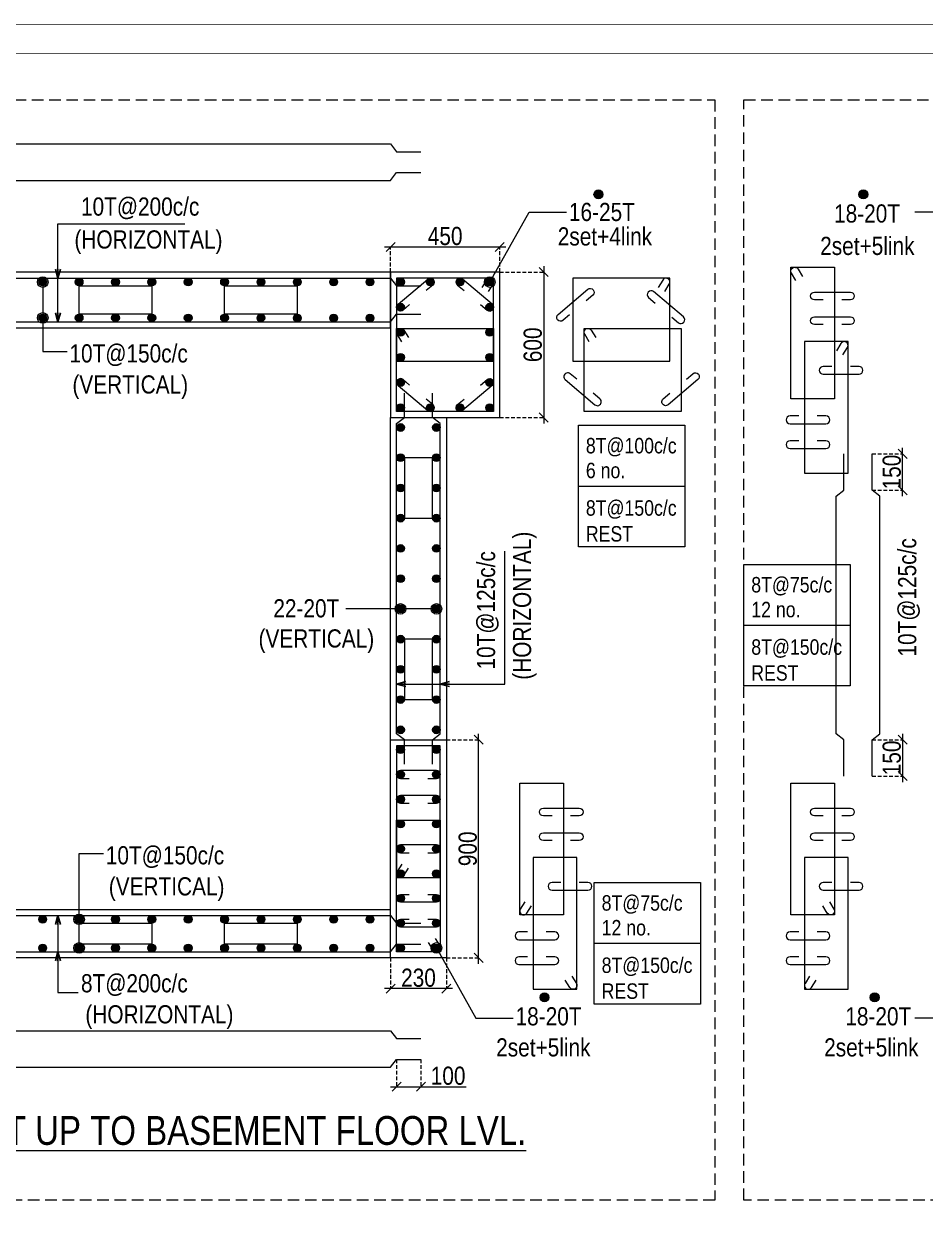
# Model space of a CAD drawing. Header units: millimetres. Extents: x 1112055 to 3390982, y -148532 to 766891.
# Drawn here: x 2249605 to 2264477, y 179229 to 198907 of the extents above; entities that cross this region are included whole.
import ezdxf

# ---------------------------------------------------------------- set-up
doc = ezdxf.new("R2010")
doc.units = ezdxf.units.MM
doc.header["$PDMODE"] = 35
doc.header["$PDSIZE"] = -25
doc.linetypes.add('DASHED2', pattern=[0.375, 0.25, -0.125])
doc.linetypes.add('Hidden', pattern=[9.525, 6.35, -3.175])
for name, color, linetype, lineweight in [('B COL. SIZE DIM', 220, 'Continuous', 25), ('B COLUMN', 1, 'Hidden', 9), ('B P.C.C', 251, 'Continuous', 0), ('B STEEL', 34, 'Continuous', 15), ('B STEEL TEXT', 7, 'Continuous', 15), ('B TITLE BLOCK', 250, 'Continuous', 0)]:
    doc.layers.add(name, color=color, linetype=linetype, lineweight=lineweight)
doc.styles.add('ARIAL', font='arial.ttf')
doc.styles.add('dim inside', font='romans.shx', dxfattribs={"width": 0.8, "height": 125})
doc.styles.add('SWINC', font='swissc.ttf')
doc.dimstyles.new('DIM 1', dxfattribs={"dimscale": 0, "dimtxt": 230, "dimasz": 150, "dimexe": 0.18, "dimexo": 0.0625, "dimgap": 0.5, "dimtad": 1, "dimdec": 0, "dimzin": 0, "dimdsep": 46, "dimtxsty": 'ARIAL', "dimblk": 'OBLIQUE', "dimcen": 6, "dimse1": 1, "dimse2": 1, "dimclrd": 256, "dimclrt": 256, "dimadec": 0, "dimazin": 2, "dimtfac": 0.75, "dimtdec": 0, "dimtix": 1, "dimtofl": 0, "dimtmove": 1, "dimatfit": 3, "dimldrblk": 'OPEN30', "dimfxl": 0.18, "dimfrac": 1, "dimtolj": 1, "dimtzin": 0, "dimlwd": -1, "dimarcsym": 0})
doc.dimstyles.new('dim inside', dxfattribs={"dimtxt": 125, "dimasz": 100, "dimexe": 0, "dimexo": 0, "dimgap": 10, "dimtad": 0, "dimdec": 0, "dimzin": 0, "dimdsep": 46, "dimtxsty": 'dim inside', "dimblk": 'SMALL', "dimcen": 0.09, "dimadec": 0, "dimazin": 0, "dimtfac": 1, "dimtdec": 0, "dimtofl": 0, "dimtmove": 0, "dimatfit": 3, "dimfxl": 1, "dimtolj": 1, "dimtzin": 0, "dimarcsym": 2})

# ---------------------------------------------------------------- blocks, each defined once
blk = doc.blocks.new('_Oblique')
at = {"color": 0, "linetype": 'ByBlock', "lineweight": -2}
blk.add_line((-0.5, -0.5), (0.5, 0.5), dxfattribs=at)
blk = doc.blocks.new('*D410')
at = {"layer": 'B COL. SIZE DIM', "color": 250, "linetype": 'DASHED2', "lineweight": 9, "ltscale": 250, "transparency": 16777216}
for p, q in [((2255657, 183492), (2255657, 182984)), ((2256577, 183492), (2256577, 182984))]:
    blk.add_line(p, q, dxfattribs=at)
at = {"layer": 'B COL. SIZE DIM', "color": 250, "lineweight": 9, "ltscale": 250, "transparency": 16777216}
blk.add_line((2256677, 182984), (2255557, 182984), dxfattribs=at)
at = {"layer": 'Defpoints', "color": 0, "ltscale": 250, "transparency": 16777216}
for p in [(2255657, 183492), (2256577, 183492), (2255657, 182984)]:
    blk.add_point(p, dxfattribs=at)
at = {"layer": 'B COL. SIZE DIM', "color": 250, "lineweight": 9, "ltscale": 250, "transparency": 16777216, "xscale": 150, "yscale": 150, "zscale": 150, "rotation": 180}
blk.add_blockref('_Oblique', (2255657, 182984), dxfattribs=at)
at = {"layer": 'B COL. SIZE DIM', "color": 250, "lineweight": 9, "ltscale": 250, "transparency": 16777216, "xscale": 150, "yscale": 150, "zscale": 150}
blk.add_blockref('_Oblique', (2256577, 182984), dxfattribs=at)
at = {"layer": 'B COL. SIZE DIM', "color": 6, "ltscale": 250, "transparency": 16777216, "insert": (2256117, 183163), "char_height": 300, "attachment_point": 5, "style": 'SWINC'}
blk.add_mtext('\\A1;230', dxfattribs=at)
blk = doc.blocks.new('*D411')
at = {"layer": 'B COL. SIZE DIM', "color": 250, "lineweight": 9, "ltscale": 250, "transparency": 16777216}
blk.add_line((2257110, 183392), (2257110, 187192), dxfattribs=at)
at = {"layer": 'B COL. SIZE DIM', "color": 250, "linetype": 'DASHED2', "lineweight": 9, "ltscale": 250, "transparency": 16777216}
for p, q in [((2256577, 187092), (2257110, 187092)), ((2256577, 183492), (2257110, 183492))]:
    blk.add_line(p, q, dxfattribs=at)
at = {"layer": 'Defpoints', "color": 0, "ltscale": 250, "transparency": 16777216}
for p in [(2256577, 187092), (2257110, 187092), (2256577, 183492)]:
    blk.add_point(p, dxfattribs=at)
at = {"layer": 'B COL. SIZE DIM', "color": 250, "lineweight": 9, "ltscale": 250, "transparency": 16777216, "xscale": 150, "yscale": 150, "zscale": 150}
for p, rotation in [((2257110, 187092), 90), ((2257110, 183492), 270)]:
    blk.add_blockref('_Oblique', p, dxfattribs=dict(at, rotation=rotation))
at = {"layer": 'B COL. SIZE DIM', "color": 6, "ltscale": 250, "transparency": 16777216, "insert": (2256931, 185292), "char_height": 300, "attachment_point": 5, "rotation": 90, "style": 'SWINC'}
blk.add_mtext('\\A1;900', dxfattribs=at)
blk = doc.blocks.new('*D417')
at = {"layer": 'B COL. SIZE DIM', "color": 250, "lineweight": 9, "ltscale": 250, "transparency": 16777216}
blk.add_line((2255557, 195225), (2257557, 195225), dxfattribs=at)
at = {"layer": 'B COL. SIZE DIM', "color": 250, "linetype": 'DASHED2', "lineweight": 9, "ltscale": 250, "transparency": 16777216}
for p, q in [((2255657, 194810), (2255657, 195225)), ((2257457, 194810), (2257457, 195225))]:
    blk.add_line(p, q, dxfattribs=at)
at = {"layer": 'Defpoints', "color": 0, "ltscale": 250, "transparency": 16777216}
for p in [(2257457, 195225), (2255657, 194810), (2257457, 194810)]:
    blk.add_point(p, dxfattribs=at)
at = {"layer": 'B COL. SIZE DIM', "color": 250, "lineweight": 9, "ltscale": 250, "transparency": 16777216, "xscale": 150, "yscale": 150, "zscale": 150, "rotation": 180}
blk.add_blockref('_Oblique', (2255657, 195225), dxfattribs=at)
at = {"layer": 'B COL. SIZE DIM', "color": 250, "lineweight": 9, "ltscale": 250, "transparency": 16777216, "xscale": 150, "yscale": 150, "zscale": 150}
blk.add_blockref('_Oblique', (2257457, 195225), dxfattribs=at)
at = {"layer": 'B COL. SIZE DIM', "color": 6, "ltscale": 250, "transparency": 16777216, "insert": (2256557, 195404), "char_height": 300, "attachment_point": 5, "style": 'SWINC'}
blk.add_mtext('\\A1;450', dxfattribs=at)
blk = doc.blocks.new('*D418')
at = {"layer": 'B COL. SIZE DIM', "color": 250, "lineweight": 9, "ltscale": 250, "transparency": 16777216}
blk.add_line((2258183, 194910), (2258183, 192310), dxfattribs=at)
at = {"layer": 'B COL. SIZE DIM', "color": 250, "linetype": 'DASHED2', "lineweight": 9, "ltscale": 250, "transparency": 16777216}
for p, q in [((2257457, 194810), (2258183, 194810)), ((2257457, 192410), (2258183, 192410))]:
    blk.add_line(p, q, dxfattribs=at)
at = {"layer": 'Defpoints', "color": 0, "ltscale": 250, "transparency": 16777216}
for p in [(2257457, 194810), (2257457, 192410), (2258183, 192410)]:
    blk.add_point(p, dxfattribs=at)
at = {"layer": 'B COL. SIZE DIM', "color": 250, "lineweight": 9, "ltscale": 250, "transparency": 16777216, "xscale": 150, "yscale": 150, "zscale": 150}
for p, rotation in [((2258183, 194810), 90), ((2258183, 192410), 270)]:
    blk.add_blockref('_Oblique', p, dxfattribs=dict(at, rotation=rotation))
at = {"layer": 'B COL. SIZE DIM', "color": 6, "ltscale": 250, "transparency": 16777216, "insert": (2258004, 193610), "char_height": 300, "attachment_point": 5, "rotation": 90, "style": 'SWINC'}
blk.add_mtext('\\A1;600', dxfattribs=at)
blk = doc.blocks.new('_Open30')
at = {"color": 0, "linetype": 'ByBlock', "lineweight": -2}
for p, q in [((-1, 0.27), (0, 0)), ((0, 0), (-1, -0.27)), ((0, 0), (-1, 0))]:
    blk.add_line(p, q, dxfattribs=at)
blk = doc.blocks.new('*D192')
at = {"layer": 'B COL. SIZE DIM', "color": 250, "linetype": 'DASHED2', "lineweight": 9, "ltscale": 250, "transparency": 16777216}
for p, q in [((2255757, 181817), (2255757, 181366)), ((2256157, 181817), (2256157, 181366))]:
    blk.add_line(p, q, dxfattribs=at)
at = {"layer": 'B COL. SIZE DIM', "color": 250, "lineweight": 9, "ltscale": 250, "transparency": 16777216}
for p, q in [((2255657, 181366), (2256157, 181366)), ((2256157, 181366), (2256905, 181366))]:
    blk.add_line(p, q, dxfattribs=at)
at = {"layer": 'Defpoints', "color": 0, "ltscale": 250, "transparency": 16777216}
for p in [(2255757, 181817), (2256157, 181817), (2256157, 181366)]:
    blk.add_point(p, dxfattribs=at)
at = {"layer": 'B COL. SIZE DIM', "color": 250, "lineweight": 9, "ltscale": 250, "transparency": 16777216, "xscale": 150, "yscale": 150, "zscale": 150, "rotation": 180}
blk.add_blockref('_Oblique', (2255757, 181366), dxfattribs=at)
at = {"layer": 'B COL. SIZE DIM', "color": 250, "lineweight": 9, "ltscale": 250, "transparency": 16777216, "xscale": 150, "yscale": 150, "zscale": 150}
blk.add_blockref('_Oblique', (2256157, 181366), dxfattribs=at)
at = {"layer": 'B COL. SIZE DIM', "color": 6, "ltscale": 250, "transparency": 16777216, "insert": (2256606, 181545), "char_height": 300, "attachment_point": 5, "style": 'SWINC'}
blk.add_mtext('\\A1;100', dxfattribs=at)
blk = doc.blocks.new('*D207')
at = {"layer": 'B COL. SIZE DIM', "color": 250, "lineweight": 9, "ltscale": 250, "transparency": 16777216}
blk.add_line((2264106, 187192), (2264106, 186392), dxfattribs=at)
at = {"layer": 'B COL. SIZE DIM', "color": 250, "linetype": 'DASHED2', "lineweight": 9, "ltscale": 250, "transparency": 16777216}
for p, q in [((2263601, 187092), (2264106, 187092)), ((2263601, 186492), (2264106, 186492))]:
    blk.add_line(p, q, dxfattribs=at)
at = {"layer": 'Defpoints', "color": 0, "ltscale": 250, "transparency": 16777216}
for p in [(2263601, 187092), (2263601, 186492), (2264106, 186492)]:
    blk.add_point(p, dxfattribs=at)
at = {"layer": 'B COL. SIZE DIM', "color": 250, "lineweight": 9, "ltscale": 250, "transparency": 16777216, "xscale": 150, "yscale": 150, "zscale": 150}
for p, rotation in [((2264106, 187092), 90), ((2264106, 186492), 270)]:
    blk.add_blockref('_Oblique', p, dxfattribs=dict(at, rotation=rotation))
at = {"layer": 'B COL. SIZE DIM', "color": 6, "ltscale": 250, "transparency": 16777216, "insert": (2263927, 186792), "char_height": 300, "attachment_point": 5, "rotation": 90, "style": 'SWINC'}
blk.add_mtext('\\A1;150', dxfattribs=at)
blk = doc.blocks.new('*D208')
at = {"layer": 'B COL. SIZE DIM', "color": 250, "lineweight": 9, "ltscale": 250, "transparency": 16777216}
blk.add_line((2264106, 191110), (2264106, 191910), dxfattribs=at)
at = {"layer": 'B COL. SIZE DIM', "color": 250, "linetype": 'DASHED2', "lineweight": 9, "ltscale": 250, "transparency": 16777216}
for p, q in [((2263601, 191810), (2264106, 191810)), ((2263601, 191210), (2264106, 191210))]:
    blk.add_line(p, q, dxfattribs=at)
at = {"layer": 'Defpoints', "color": 0, "ltscale": 250, "transparency": 16777216}
for p in [(2263601, 191810), (2264106, 191810), (2263601, 191210)]:
    blk.add_point(p, dxfattribs=at)
at = {"layer": 'B COL. SIZE DIM', "color": 250, "lineweight": 9, "ltscale": 250, "transparency": 16777216, "xscale": 150, "yscale": 150, "zscale": 150}
for p, rotation in [((2264106, 191810), 90), ((2264106, 191210), 270)]:
    blk.add_blockref('_Oblique', p, dxfattribs=dict(at, rotation=rotation))
at = {"layer": 'B COL. SIZE DIM', "color": 6, "ltscale": 250, "transparency": 16777216, "insert": (2263927, 191510), "char_height": 300, "attachment_point": 5, "rotation": 90, "style": 'SWINC'}
blk.add_mtext('\\A1;150', dxfattribs=at)

msp = doc.modelspace()

# ---------------------------------------------------------------- hatches: boundary and pattern name
at = {"layer": 'B STEEL', "lineweight": 13}
h = msp.add_hatch(color=256, dxfattribs=at)
h.dxf.hatch_style = 1
edge = h.paths.add_edge_path()
edge.add_arc((2259086.4, 196092), 73.3, 0, 360)
h = msp.add_hatch(color=256, dxfattribs=at)
h.dxf.hatch_style = 1
edge = h.paths.add_edge_path()
edge.add_arc((2263458, 196092), 73.3, 0, 360)
at = {"layer": 'B STEEL', "lineweight": 9, "ltscale": 0.5}
h = msp.add_hatch(color=34, dxfattribs=at)
edge = h.paths.add_edge_path()
edge.add_arc((2249917, 194645.6), 64, 180, 540, ccw=False)
h = msp.add_hatch(color=34, dxfattribs=at)
edge = h.paths.add_edge_path()
edge.add_arc((2250517, 194645.6), 64, 0, 360)
h = msp.add_hatch(color=34, dxfattribs=at)
edge = h.paths.add_edge_path()
edge.add_arc((2251117, 194645.6), 64, 0, 360)
h = msp.add_hatch(color=34, dxfattribs=at)
edge = h.paths.add_edge_path()
edge.add_arc((2251717, 194645.6), 64, 180, 540, ccw=False)
h = msp.add_hatch(color=34, dxfattribs=at)
edge = h.paths.add_edge_path()
edge.add_arc((2252317, 194645.6), 64, 0, 360)
h = msp.add_hatch(color=34, dxfattribs=at)
edge = h.paths.add_edge_path()
edge.add_arc((2252917, 194645.6), 64, 0, 360)
h = msp.add_hatch(color=34, dxfattribs=at)
edge = h.paths.add_edge_path()
edge.add_arc((2253517, 194645.6), 64, 0, 360)
h = msp.add_hatch(color=34, dxfattribs=at)
edge = h.paths.add_edge_path()
edge.add_arc((2254117, 194645.6), 64, 0, 360)
h = msp.add_hatch(color=34, dxfattribs=at)
edge = h.paths.add_edge_path()
edge.add_arc((2254717, 194645.6), 64, 0, 360)
h = msp.add_hatch(color=34, dxfattribs=at)
edge = h.paths.add_edge_path()
edge.add_arc((2255317, 194645.6), 64, 0, 360)
h = msp.add_hatch(color=34, dxfattribs=at)
edge = h.paths.add_edge_path()
edge.add_arc((2255821, 194645.6), 64, 360, 720, ccw=False)
h = msp.add_hatch(color=34, dxfattribs=at)
edge = h.paths.add_edge_path()
edge.add_arc((2256311.7, 194645.6), 64, -180, 180)
h = msp.add_hatch(color=34, dxfattribs=at)
edge = h.paths.add_edge_path()
edge.add_arc((2256802.3, 194645.6), 64, -180, 180)
h = msp.add_hatch(color=34, dxfattribs=at)
edge = h.paths.add_edge_path()
edge.add_arc((2257293, 194645.6), 64, -180, 180)
h = msp.add_hatch(color=34, dxfattribs=at)
edge = h.paths.add_edge_path()
edge.add_arc((2255821, 194231.2), 64, -360, 0)
h = msp.add_hatch(color=34, dxfattribs=at)
edge = h.paths.add_edge_path()
edge.add_arc((2257293, 194231.2), 64, 180, 540, ccw=False)
h = msp.add_hatch(color=34, dxfattribs=at)
edge = h.paths.add_edge_path()
edge.add_arc((2249917, 194053.7), 64, 180, 540, ccw=False)
h = msp.add_hatch(color=34, dxfattribs=at)
edge = h.paths.add_edge_path()
edge.add_arc((2250517, 194053.7), 64, 0, 360)
h = msp.add_hatch(color=34, dxfattribs=at)
edge = h.paths.add_edge_path()
edge.add_arc((2251117, 194053.7), 64, 0, 360)
h = msp.add_hatch(color=34, dxfattribs=at)
edge = h.paths.add_edge_path()
edge.add_arc((2251717, 194053.7), 64, 180, 540, ccw=False)
h = msp.add_hatch(color=34, dxfattribs=at)
edge = h.paths.add_edge_path()
edge.add_arc((2252317, 194053.7), 64, 0, 360)
h = msp.add_hatch(color=34, dxfattribs=at)
edge = h.paths.add_edge_path()
edge.add_arc((2252917, 194053.7), 64, 0, 360)
h = msp.add_hatch(color=34, dxfattribs=at)
edge = h.paths.add_edge_path()
edge.add_arc((2253517, 194053.7), 64, 0, 360)
h = msp.add_hatch(color=34, dxfattribs=at)
edge = h.paths.add_edge_path()
edge.add_arc((2254117, 194053.7), 64, 0, 360)
h = msp.add_hatch(color=34, dxfattribs=at)
edge = h.paths.add_edge_path()
edge.add_arc((2254717, 194053.7), 64, 0, 360)
h = msp.add_hatch(color=34, dxfattribs=at)
edge = h.paths.add_edge_path()
edge.add_arc((2255317, 194053.7), 64, 0, 360)
h = msp.add_hatch(color=34, dxfattribs=at)
edge = h.paths.add_edge_path()
edge.add_arc((2255821, 193816.8), 64, -360, 0)
h = msp.add_hatch(color=34, dxfattribs=at)
edge = h.paths.add_edge_path()
edge.add_arc((2257293, 193816.8), 64, 180, 540, ccw=False)
h = msp.add_hatch(color=34, dxfattribs=at)
edge = h.paths.add_edge_path()
edge.add_arc((2255821, 193402.4), 64, -360, 0)
h = msp.add_hatch(color=34, dxfattribs=at)
edge = h.paths.add_edge_path()
edge.add_arc((2257293, 193402.4), 64, 180, 540, ccw=False)
h = msp.add_hatch(color=34, dxfattribs=at)
edge = h.paths.add_edge_path()
edge.add_arc((2255821, 192988.1), 64, -360, 0)
h = msp.add_hatch(color=34, dxfattribs=at)
edge = h.paths.add_edge_path()
edge.add_arc((2257293, 192988.1), 64, 180, 540, ccw=False)
h = msp.add_hatch(color=34, dxfattribs=at)
edge = h.paths.add_edge_path()
edge.add_arc((2255821, 192573.7), 64, -360, 0)
h = msp.add_hatch(color=34, dxfattribs=at)
edge = h.paths.add_edge_path()
edge.add_arc((2256311.7, 192573.7), 64, 180, 540, ccw=False)
h = msp.add_hatch(color=34, dxfattribs=at)
edge = h.paths.add_edge_path()
edge.add_arc((2256802.3, 192573.7), 64, 180, 540, ccw=False)
h = msp.add_hatch(color=34, dxfattribs=at)
edge = h.paths.add_edge_path()
edge.add_arc((2257293, 192573.7), 64, 180, 540, ccw=False)
h = msp.add_hatch(color=34, dxfattribs=at)
edge = h.paths.add_edge_path()
edge.add_arc((2255821, 192245.6), 64, -360, 0)
h = msp.add_hatch(color=34, dxfattribs=at)
edge = h.paths.add_edge_path()
edge.add_arc((2256413, 192245.6), 64, 180, 540, ccw=False)
h = msp.add_hatch(color=34, dxfattribs=at)
edge = h.paths.add_edge_path()
edge.add_arc((2255821, 191746.6), 64, 360, 720, ccw=False)
h = msp.add_hatch(color=34, dxfattribs=at)
edge = h.paths.add_edge_path()
edge.add_arc((2256413, 191746.6), 64, -180, 180)
h = msp.add_hatch(color=34, dxfattribs=at)
edge = h.paths.add_edge_path()
edge.add_arc((2255821, 191247.6), 64, 360, 720, ccw=False)
h = msp.add_hatch(color=34, dxfattribs=at)
edge = h.paths.add_edge_path()
edge.add_arc((2256413, 191247.6), 64, -180, 180)
h = msp.add_hatch(color=34, dxfattribs=at)
edge = h.paths.add_edge_path()
edge.add_arc((2255821, 190748.6), 64, 360, 720, ccw=False)
h = msp.add_hatch(color=34, dxfattribs=at)
edge = h.paths.add_edge_path()
edge.add_arc((2256413, 190748.6), 64, -180, 180)
h = msp.add_hatch(color=34, dxfattribs=at)
edge = h.paths.add_edge_path()
edge.add_arc((2255821, 190249.6), 64, 360, 720, ccw=False)
h = msp.add_hatch(color=34, dxfattribs=at)
edge = h.paths.add_edge_path()
edge.add_arc((2256413, 190249.6), 64, -180, 180)
h = msp.add_hatch(color=34, dxfattribs=at)
edge = h.paths.add_edge_path()
edge.add_arc((2255821, 189750.6), 64, 360, 720, ccw=False)
h = msp.add_hatch(color=34, dxfattribs=at)
edge = h.paths.add_edge_path()
edge.add_arc((2256413, 189750.6), 64, -180, 180)
h = msp.add_hatch(color=34, dxfattribs=at)
edge = h.paths.add_edge_path()
edge.add_arc((2255821, 189251.6), 64, 360, 720, ccw=False)
h = msp.add_hatch(color=34, dxfattribs=at)
edge = h.paths.add_edge_path()
edge.add_arc((2256413, 189251.6), 64, -180, 180)
h = msp.add_hatch(color=34, dxfattribs=at)
edge = h.paths.add_edge_path()
edge.add_arc((2255821, 188752.6), 64, 360, 720, ccw=False)
h = msp.add_hatch(color=34, dxfattribs=at)
edge = h.paths.add_edge_path()
edge.add_arc((2256413, 188752.6), 64, -180, 180)
h = msp.add_hatch(color=34, dxfattribs=at)
edge = h.paths.add_edge_path()
edge.add_arc((2255821, 188253.6), 64, 360, 720, ccw=False)
h = msp.add_hatch(color=34, dxfattribs=at)
edge = h.paths.add_edge_path()
edge.add_arc((2256413, 188253.6), 64, -180, 180)
h = msp.add_hatch(color=34, dxfattribs=at)
edge = h.paths.add_edge_path()
edge.add_arc((2255821, 187754.7), 64, 360, 720, ccw=False)
h = msp.add_hatch(color=34, dxfattribs=at)
edge = h.paths.add_edge_path()
edge.add_arc((2256413, 187754.7), 64, -180, 180)
h = msp.add_hatch(color=34, dxfattribs=at)
edge = h.paths.add_edge_path()
edge.add_arc((2255821, 187255.7), 64, 360, 720, ccw=False)
h = msp.add_hatch(color=34, dxfattribs=at)
edge = h.paths.add_edge_path()
edge.add_arc((2256413, 187255.7), 64, -180, 180)
h = msp.add_hatch(color=34, dxfattribs=at)
edge = h.paths.add_edge_path()
edge.add_arc((2255821, 186927.6), 64, 360, 720, ccw=False)
h = msp.add_hatch(color=34, dxfattribs=at)
edge = h.paths.add_edge_path()
edge.add_arc((2256413, 186927.6), 64, -180, 180)
at = {"layer": 'B STEEL', "lineweight": 30}
h = msp.add_hatch(color=34, dxfattribs=at)
edge = h.paths.add_edge_path()
edge.add_arc((2255821, 186518.6), 64, 0, 360)
h = msp.add_hatch(color=34, dxfattribs=at)
edge = h.paths.add_edge_path()
edge.add_arc((2256413, 186518.6), 64, 0, 360)
h = msp.add_hatch(color=34, dxfattribs=at)
edge = h.paths.add_edge_path()
edge.add_arc((2255821, 186109.6), 64, 0, 360)
h = msp.add_hatch(color=34, dxfattribs=at)
edge = h.paths.add_edge_path()
edge.add_arc((2256413, 186109.6), 64, 0, 360)
h = msp.add_hatch(color=34, dxfattribs=at)
edge = h.paths.add_edge_path()
edge.add_arc((2255821, 185700.6), 64, 0, 360)
h = msp.add_hatch(color=34, dxfattribs=at)
edge = h.paths.add_edge_path()
edge.add_arc((2256413, 185700.6), 64, 0, 360)
h = msp.add_hatch(color=34, dxfattribs=at)
edge = h.paths.add_edge_path()
edge.add_arc((2255821, 185291.6), 64, 0, 360)
h = msp.add_hatch(color=34, dxfattribs=at)
edge = h.paths.add_edge_path()
edge.add_arc((2256413, 185291.6), 64, 0, 360)
h = msp.add_hatch(color=34, dxfattribs=at)
edge = h.paths.add_edge_path()
edge.add_arc((2255821, 184882.6), 64, 0, 360)
h = msp.add_hatch(color=34, dxfattribs=at)
edge = h.paths.add_edge_path()
edge.add_arc((2256413, 184882.6), 64, 0, 360)
h = msp.add_hatch(color=34, dxfattribs=at)
edge = h.paths.add_edge_path()
edge.add_arc((2255821, 184473.6), 64, 0, 360)
h = msp.add_hatch(color=34, dxfattribs=at)
edge = h.paths.add_edge_path()
edge.add_arc((2256413, 184473.6), 64, 0, 360)
at = {"layer": 'B STEEL', "lineweight": 9, "ltscale": 0.5}
h = msp.add_hatch(color=34, dxfattribs=at)
edge = h.paths.add_edge_path()
edge.add_arc((2249917, 184127.6), 64, 180, 540, ccw=False)
h = msp.add_hatch(color=34, dxfattribs=at)
edge = h.paths.add_edge_path()
edge.add_arc((2250517, 184127.6), 64, 0, 360)
h = msp.add_hatch(color=34, dxfattribs=at)
edge = h.paths.add_edge_path()
edge.add_arc((2251117, 184127.6), 64, 0, 360)
h = msp.add_hatch(color=34, dxfattribs=at)
edge = h.paths.add_edge_path()
edge.add_arc((2251717, 184127.6), 64, 180, 540, ccw=False)
h = msp.add_hatch(color=34, dxfattribs=at)
edge = h.paths.add_edge_path()
edge.add_arc((2252317, 184127.6), 64, 0, 360)
h = msp.add_hatch(color=34, dxfattribs=at)
edge = h.paths.add_edge_path()
edge.add_arc((2252917, 184127.6), 64, 0, 360)
h = msp.add_hatch(color=34, dxfattribs=at)
edge = h.paths.add_edge_path()
edge.add_arc((2253517, 184127.6), 64, 0, 360)
h = msp.add_hatch(color=34, dxfattribs=at)
edge = h.paths.add_edge_path()
edge.add_arc((2254117, 184127.6), 64, 0, 360)
h = msp.add_hatch(color=34, dxfattribs=at)
edge = h.paths.add_edge_path()
edge.add_arc((2254717, 184127.6), 64, 0, 360)
h = msp.add_hatch(color=34, dxfattribs=at)
edge = h.paths.add_edge_path()
edge.add_arc((2255317, 184127.6), 64, 0, 360)
at = {"layer": 'B STEEL', "lineweight": 30}
h = msp.add_hatch(color=34, dxfattribs=at)
edge = h.paths.add_edge_path()
edge.add_arc((2255821, 184064.6), 64, 0, 360)
h = msp.add_hatch(color=34, dxfattribs=at)
edge = h.paths.add_edge_path()
edge.add_arc((2256413, 184064.6), 64, 0, 360)
at = {"layer": 'B STEEL', "lineweight": 9, "ltscale": 0.5}
h = msp.add_hatch(color=34, dxfattribs=at)
edge = h.paths.add_edge_path()
edge.add_arc((2249917, 183655.7), 64, 180, 540, ccw=False)
h = msp.add_hatch(color=34, dxfattribs=at)
edge = h.paths.add_edge_path()
edge.add_arc((2250517, 183655.7), 64, 0, 360)
h = msp.add_hatch(color=34, dxfattribs=at)
edge = h.paths.add_edge_path()
edge.add_arc((2251117, 183655.7), 64, 0, 360)
h = msp.add_hatch(color=34, dxfattribs=at)
edge = h.paths.add_edge_path()
edge.add_arc((2251717, 183655.7), 64, 180, 540, ccw=False)
h = msp.add_hatch(color=34, dxfattribs=at)
edge = h.paths.add_edge_path()
edge.add_arc((2252317, 183655.7), 64, 0, 360)
h = msp.add_hatch(color=34, dxfattribs=at)
edge = h.paths.add_edge_path()
edge.add_arc((2252917, 183655.7), 64, 0, 360)
h = msp.add_hatch(color=34, dxfattribs=at)
edge = h.paths.add_edge_path()
edge.add_arc((2253517, 183655.7), 64, 0, 360)
h = msp.add_hatch(color=34, dxfattribs=at)
edge = h.paths.add_edge_path()
edge.add_arc((2254117, 183655.7), 64, 0, 360)
h = msp.add_hatch(color=34, dxfattribs=at)
edge = h.paths.add_edge_path()
edge.add_arc((2254717, 183655.7), 64, 0, 360)
h = msp.add_hatch(color=34, dxfattribs=at)
edge = h.paths.add_edge_path()
edge.add_arc((2255317, 183655.7), 64, 0, 360)
h = msp.add_hatch(color=34, dxfattribs=at)
edge = h.paths.add_edge_path()
edge.add_arc((2255821, 183655.7), 64, 0, 360)
h = msp.add_hatch(color=34, dxfattribs=at)
edge = h.paths.add_edge_path()
edge.add_arc((2256413, 183655.7), 64, 540, 900, ccw=False)
at = {"layer": 'B STEEL', "lineweight": 13}
h = msp.add_hatch(color=256, dxfattribs=at)
h.dxf.hatch_style = 1
edge = h.paths.add_edge_path()
edge.add_arc((2258196.7, 182840), 73.3, 0, 360)
h = msp.add_hatch(color=256, dxfattribs=at)
h.dxf.hatch_style = 1
edge = h.paths.add_edge_path()
edge.add_arc((2263643.6, 182840), 73.3, 0, 360)

# ---------------------------------------------------------------- linework, layer by layer
at = {"layer": 'B COLUMN', "color": 1, "linetype": 'ByBlock', "lineweight": 20}
for points in [[(2255657, 192409.6), (2256577, 192409.6), (2256577, 183491.6), (2245657, 183491.6), (2245657, 194809.6), (2246577, 194809.6), (2246577, 184291.6), (2255657, 184291.6)], [(2246577, 193889.6), (2255657, 193889.6), (2255657, 194809.6), (2246577, 194809.6)], [(2255657, 192409.6), (2257457, 192409.6), (2257457, 194809.6), (2255657, 194809.6)], [(2255657, 187091.6), (2256577, 187091.6), (2256577, 183491.6), (2255657, 183491.6)]]:
    msp.add_lwpolyline(points, close=True, dxfattribs=at)
at = {"layer": 'B P.C.C', "color": 250, "lineweight": 0, "ltscale": 30}
for p, q in [((2258757.5, 191279.4), (2260510.6, 191279.4)), ((2261487.1, 188984.2), (2263240.2, 188984.2)), ((2259018.5, 183732.9), (2260771.6, 183732.9))]:
    msp.add_line(p, q, dxfattribs=at)
at = {"layer": 'B P.C.C', "color": 250, "linetype": 'Hidden', "lineweight": 0, "ltscale": 30}
for points in [[(2241735.6, 197652.5), (2261007.4, 197652.5), (2261007.4, 179494.3), (2241735.6, 179494.3)], [(2261487.1, 197652.5), (2280758.9, 197652.5), (2280758.9, 179494.3), (2261487.1, 179494.3)]]:
    msp.add_lwpolyline(points, close=True, dxfattribs=at)
at = {"layer": 'B P.C.C', "color": 250, "lineweight": 0, "ltscale": 30}
for points in [[(2258757.5, 192282), (2260510.6, 192282), (2260510.6, 190276.8), (2258757.5, 190276.8)], [(2261487.1, 189986.8), (2263240.2, 189986.8), (2263240.2, 187981.6), (2261487.1, 187981.6)], [(2259018.5, 184735.5), (2260771.6, 184735.5), (2260771.6, 182730.3), (2259018.5, 182730.3)]]:
    msp.add_lwpolyline(points, close=True, dxfattribs=at)
at = {"layer": 'B STEEL', "lineweight": 13}
for points in [[(2246077, 196796.4), (2246477, 196796.4), (2246577, 196924.4), (2255657, 196924.4), (2255757, 196796.4), (2256157, 196796.4)], [(2246077, 196452.4), (2246477, 196452.4), (2246577, 196324.4), (2255657, 196324.4), (2255757, 196452.4), (2256157, 196452.4)], [(2246077, 194581.6), (2246477, 194581.6), (2246577, 194709.6), (2255657, 194709.6), (2255757, 194581.6), (2256157, 194581.6)], [(2246077, 194117.7), (2246477, 194117.7), (2246577, 193989.6), (2255657, 193989.6), (2255757, 194117.7), (2256157, 194117.7)], [(2255885, 186691.6), (2255885, 187091.6), (2255757, 187191.6), (2255757, 192309.6), (2255885, 192409.6), (2255885, 192809.6)], [(2256349, 186691.6), (2256349, 187091.6), (2256477, 187191.6), (2256477, 192309.6), (2256349, 192409.6), (2256349, 192809.6)], [(2263137.2, 186491.6), (2263137.2, 187091.6), (2263009.2, 187191.6), (2263009.2, 191109.6), (2263137.2, 191209.6), (2263137.2, 191809.6)], [(2263601.1, 186491.6), (2263601.1, 187091.6), (2263729.2, 187191.6), (2263729.2, 191109.6), (2263601.1, 191209.6), (2263601.1, 191809.6)], [(2246077, 184063.6), (2246477, 184063.6), (2246577, 184191.6), (2255657, 184191.6), (2255757, 184063.6), (2256157, 184063.6)], [(2246077, 183719.7), (2246477, 183719.7), (2246577, 183591.6), (2255657, 183591.6), (2255757, 183719.7), (2256157, 183719.7)], [(2246077, 182160.8), (2246477, 182160.8), (2246577, 182288.8), (2255657, 182288.8), (2255757, 182160.8), (2256157, 182160.8)], [(2246077, 181816.9), (2246477, 181816.9), (2246577, 181688.8), (2255657, 181688.8), (2255757, 181816.9), (2256157, 181816.9)]]:
    msp.add_lwpolyline(points, dxfattribs=at)
for points in [[(2262981.8, 192716.5), (2262261.8, 192716.5), (2262261.8, 194889.5), (2262981.8, 194889.5)], [(2263205.7, 193662.6), (2262485.7, 193662.6), (2262485.7, 191489.5), (2263205.7, 191489.5)], [(2255757, 184818.6), (2256477, 184818.6), (2256477, 186991.6), (2255757, 186991.6)], [(2258507.7, 184200.5), (2257787.7, 184200.5), (2257787.7, 186373.6), (2258507.7, 186373.6)], [(2262981.8, 184200.5), (2262261.8, 184200.5), (2262261.8, 186373.6), (2262981.8, 186373.6)], [(2255757, 185764.6), (2256477, 185764.6), (2256477, 183591.6), (2255757, 183591.6)], [(2258731.7, 185146.6), (2258011.7, 185146.6), (2258011.7, 182973.6), (2258731.7, 182973.6)], [(2263205.7, 185146.6), (2262485.7, 185146.6), (2262485.7, 182973.6), (2263205.7, 182973.6)]]:
    msp.add_lwpolyline(points, close=True, dxfattribs=at)
at = {"layer": 'B STEEL', "color": 34, "lineweight": 9, "ltscale": 0.5}
for points in [[(2262346, 194670.5), (2262271.3, 194792, -1), (2262380.3, 194859.1), (2262455.1, 194737.6)], [(2255971.3, 194274.4), (2255862.3, 194182.3, -1), (2255779.7, 194280.1), (2256270.4, 194694.5, -1), (2256353, 194596.7), (2256244, 194504.7)], [(2257142.7, 194274.4), (2257251.7, 194182.3, 1), (2257334.3, 194280.1), (2256843.6, 194694.5, 1), (2256761, 194596.7), (2256870, 194504.7)], [(2257272.7, 194490.6), (2257347.5, 194612.1, 1), (2257238.4, 194679.2), (2257163.7, 194557.7)], [(2260180.9, 194490.6), (2260255.7, 194612.1, 1), (2260146.7, 194679.2), (2260071.9, 194557.7)], [(2258611.5, 194106.5), (2258502.5, 194014.5, -1), (2258419.9, 194112.3), (2258910.5, 194526.7, -1), (2258993.1, 194428.9), (2258884.2, 194336.9)], [(2260296.2, 194067.2), (2260405.2, 193975.1, 1), (2260487.8, 194072.9), (2259997.2, 194487.3, 1), (2259914.6, 194389.5), (2260023.5, 194297.5)], [(2262794.5, 194352.5), (2262651.8, 194352.5, -1), (2262651.8, 194480.5), (2263243.8, 194480.5, -1), (2263243.8, 194352.5), (2263101.1, 194352.5)], [(2262794.5, 193943.5), (2262651.8, 193943.5, -1), (2262651.8, 194071.5), (2263243.8, 194071.5, -1), (2263243.8, 193943.5), (2263101.1, 193943.5)], [(2255841.3, 193661.8), (2255766.5, 193783.3, -1), (2255875.5, 193850.4), (2255950.3, 193728.9)], [(2258934.2, 193661.8), (2258859.5, 193783.3, -1), (2258968.5, 193850.4), (2259043.3, 193728.9)], [(2263121.5, 193443.5), (2263196.2, 193565, 1), (2263087.2, 193632.1), (2263012.4, 193510.6)], [(2262938, 193253.6), (2262795.3, 193253.6, 1), (2262795.3, 193125.5), (2263387.3, 193125.5, 1), (2263387.3, 193253.6), (2263244.7, 193253.6)], [(2255971.3, 192944.9), (2255862.3, 193037, 1), (2255779.7, 192939.1), (2256270.4, 192524.8, 1), (2256353, 192622.6), (2256244, 192714.6)], [(2257142.7, 192944.9), (2257251.7, 193037, -1), (2257334.3, 192939.1), (2256843.6, 192524.8, -1), (2256761, 192622.6), (2256870, 192714.6)], [(2258729, 193040.6), (2258620, 193132.7, 1), (2258537.4, 193034.8), (2259028, 192620.4, 1), (2259110.6, 192718.3), (2259001.7, 192810.3)], [(2260536.8, 193040.6), (2260645.7, 193132.7, -1), (2260728.4, 193034.8), (2260237.7, 192620.4, -1), (2260155.1, 192718.3), (2260264.1, 192810.3)], [(2262391.2, 192435.6), (2262248.6, 192435.6, 1), (2262248.6, 192307.5), (2262840.6, 192307.5, 1), (2262840.6, 192435.6), (2262697.9, 192435.6)], [(2262391.2, 192026.6), (2262248.6, 192026.6, 1), (2262248.6, 191898.5), (2262840.6, 191898.5, 1), (2262840.6, 192026.6), (2262697.9, 192026.6)], [(2256270.3, 186454.6), (2256413, 186454.6, 1), (2256413, 186582.6), (2255821, 186582.6, 1), (2255821, 186454.6), (2255963.7, 186454.6)], [(2256270.3, 186045.6), (2256413, 186045.6, 1), (2256413, 186173.6), (2255821, 186173.6, 1), (2255821, 186045.6), (2255963.7, 186045.6)], [(2258320.4, 185836.5), (2258177.8, 185836.5, -1), (2258177.8, 185964.6), (2258769.7, 185964.6, -1), (2258769.7, 185836.5), (2258627.1, 185836.5)], [(2262794.5, 185836.5), (2262651.8, 185836.5, -1), (2262651.8, 185964.6), (2263243.8, 185964.6, -1), (2263243.8, 185836.5), (2263101.1, 185836.5)], [(2258320.4, 185427.5), (2258177.8, 185427.5, -1), (2258177.8, 185555.6), (2258769.7, 185555.6, -1), (2258769.7, 185427.5), (2258627.1, 185427.5)], [(2262794.5, 185427.5), (2262651.8, 185427.5, -1), (2262651.8, 185555.6), (2263243.8, 185555.6, -1), (2263243.8, 185427.5), (2263101.1, 185427.5)], [(2256270.3, 185227.6), (2256413, 185227.6, 1), (2256413, 185355.7), (2255821, 185355.7, 1), (2255821, 185227.6), (2255963.7, 185227.6)], [(2255841.3, 185037.7), (2255766.5, 184916.2, 1), (2255875.5, 184849.1), (2255950.3, 184970.6)], [(2258463.9, 184737.6), (2258321.3, 184737.6, 1), (2258321.3, 184609.5), (2258913.2, 184609.5, 1), (2258913.2, 184737.6), (2258770.6, 184737.6)], [(2262938, 184737.6), (2262795.3, 184737.6, 1), (2262795.3, 184609.5), (2263387.3, 184609.5, 1), (2263387.3, 184737.6), (2263244.7, 184737.6)], [(2256270.3, 184537.7), (2256413, 184537.7, -1), (2256413, 184409.6), (2255821, 184409.6, -1), (2255821, 184537.7), (2255963.7, 184537.7)], [(2257872, 184419.6), (2257797.2, 184298.1, 1), (2257906.2, 184231), (2257981, 184352.5)], [(2262897.5, 184419.6), (2262972.3, 184298.1, -1), (2262863.2, 184231), (2262788.5, 184352.5)], [(2256270.3, 184128.7), (2256413, 184128.7, -1), (2256413, 184000.6), (2255821, 184000.6, -1), (2255821, 184128.7), (2255963.7, 184128.7)], [(2256392.7, 183810.7), (2256467.5, 183689.2, -1), (2256358.4, 183622.1), (2256283.7, 183743.6)], [(2257917.2, 183919.6), (2257774.5, 183919.6, 1), (2257774.5, 183791.5), (2258366.5, 183791.5, 1), (2258366.5, 183919.6), (2258223.8, 183919.6)], [(2262391.2, 183919.6), (2262248.6, 183919.6, 1), (2262248.6, 183791.5), (2262840.6, 183791.5, 1), (2262840.6, 183919.6), (2262697.9, 183919.6)], [(2257917.2, 183510.6), (2257774.5, 183510.6, 1), (2257774.5, 183382.5), (2258366.5, 183382.5, 1), (2258366.5, 183510.6), (2258223.8, 183510.6)], [(2262391.2, 183510.6), (2262248.6, 183510.6, 1), (2262248.6, 183382.5), (2262840.6, 183382.5, 1), (2262840.6, 183510.6), (2262697.9, 183510.6)], [(2258647.4, 183192.6), (2258722.2, 183071.1, -1), (2258613.1, 183004), (2258538.4, 183125.5)], [(2262570, 183192.6), (2262495.2, 183071.1, 1), (2262604.3, 183004), (2262679.1, 183125.5)]]:
    msp.add_lwpolyline(points, format="xyb", dxfattribs=at)
for points in [[(2255757, 193338.4), (2257357, 193338.4), (2257357, 194709.6), (2255757, 194709.6)], [(2258665.2, 193338.4), (2260265.2, 193338.4), (2260265.2, 194709.6), (2258665.2, 194709.6)], [(2255757, 193880.9), (2257357, 193880.9), (2257357, 192509.6), (2255757, 192509.6)], [(2258850, 193880.9), (2260450, 193880.9), (2260450, 192509.6), (2258850, 192509.6)]]:
    msp.add_lwpolyline(points, close=True, dxfattribs=at)
at = {"layer": 'B STEEL', "color": 3, "lineweight": 13}
for points in [[(2251717, 194581.6), (2251717, 194117.7), (2250517, 194117.7), (2250517, 194581.6)], [(2254117, 194581.6), (2254117, 194117.7), (2252917, 194117.7), (2252917, 194581.6)], [(2256349, 191746.6), (2255885, 191746.6), (2255885, 190748.6), (2256349, 190748.6)], [(2256349, 188752.6), (2255885, 188752.6), (2255885, 187754.7), (2256349, 187754.7)], [(2251717, 184063.6), (2251717, 183719.7), (2250517, 183719.7), (2250517, 184063.6)], [(2254117, 184063.6), (2254117, 183719.7), (2252917, 183719.7), (2252917, 184063.6)]]:
    msp.add_lwpolyline(points, close=True, dxfattribs=at)
at = {"layer": 'B STEEL', "lineweight": 13}
for centre in [(2259086.4, 196092), (2263458, 196092), (2258196.7, 182840), (2263643.6, 182840)]:
    msp.add_circle(centre, 73.3, dxfattribs=at)
at = {"layer": 'B STEEL', "color": 34, "lineweight": 9, "ltscale": 0.5}
for centre in [(2249917, 194645.6), (2250517, 194645.6), (2251117, 194645.6), (2251717, 194645.6), (2252317, 194645.6), (2252917, 194645.6), (2253517, 194645.6), (2254117, 194645.6), (2254717, 194645.6), (2255317, 194645.6), (2255821, 194645.6), (2256311.7, 194645.6), (2256802.3, 194645.6), (2257293, 194645.6), (2255821, 194231.2), (2257293, 194231.2), (2249917, 194053.7), (2250517, 194053.7), (2251117, 194053.7), (2251717, 194053.7), (2252317, 194053.7), (2252917, 194053.7), (2253517, 194053.7), (2254117, 194053.7), (2254717, 194053.7), (2255317, 194053.7), (2255821, 193816.8), (2257293, 193816.8), (2255821, 193402.4), (2257293, 193402.4), (2255821, 192988.1), (2257293, 192988.1), (2255821, 192573.7), (2256311.7, 192573.7), (2256802.3, 192573.7), (2257293, 192573.7), (2255821, 192245.6), (2256413, 192245.6), (2255821, 191746.6), (2256413, 191746.6), (2255821, 191247.6), (2256413, 191247.6), (2255821, 190748.6), (2256413, 190748.6), (2255821, 190249.6), (2256413, 190249.6), (2255821, 189750.6), (2256413, 189750.6), (2255821, 189251.6), (2256413, 189251.6), (2255821, 188752.6), (2256413, 188752.6), (2255821, 188253.6), (2256413, 188253.6), (2255821, 187754.7), (2256413, 187754.7), (2255821, 187255.7), (2256413, 187255.7), (2255821, 186927.6), (2256413, 186927.6), (2255821, 186518.6), (2256413, 186518.6), (2255821, 186109.6), (2256413, 186109.6), (2255821, 185700.6), (2256413, 185700.6), (2255821, 185291.6), (2256413, 185291.6), (2255821, 184882.6), (2256413, 184882.6), (2255821, 184473.6), (2256413, 184473.6), (2249917, 184127.6), (2250517, 184127.6), (2251117, 184127.6), (2251717, 184127.6), (2252317, 184127.6), (2252917, 184127.6), (2253517, 184127.6), (2254117, 184127.6), (2254717, 184127.6), (2255317, 184127.6), (2255821, 184064.6), (2256413, 184064.6), (2249917, 183655.7), (2250517, 183655.7), (2251117, 183655.7), (2251717, 183655.7), (2252317, 183655.7), (2252917, 183655.7), (2253517, 183655.7), (2254117, 183655.7), (2254717, 183655.7), (2255317, 183655.7), (2255821, 183655.7), (2256413, 183655.7)]:
    msp.add_circle(centre, 64, dxfattribs=at)
at = {"layer": 'B TITLE BLOCK', "color": 1, "const_width": 10.8}
msp.add_lwpolyline([(2311468.3, 198901.7), (2311468.3, 144825.3), (2240486.4, 144825.3), (2240486.4, 198901.7)], close=True, dxfattribs=at)
at = {"layer": 'B TITLE BLOCK', "color": 250, "lineweight": 0, "const_width": 10.8}
msp.add_lwpolyline([(2310987.7, 198421.1), (2310987.7, 145305.9), (2240967.1, 145305.9), (2240967.1, 198421.1)], close=True, dxfattribs=at)

# ---------------------------------------------------------------- texts
at = {"layer": 'B STEEL TEXT', "lineweight": 5, "style": 'SWINC'}
for s, height, p in [('10T@200c/c', 300, (2250547.9, 195741.8)), ('16-25T', 300, (2258599.3, 195652.8)), ('18-20T', 300, (2262974, 195627.3)), ('(HORIZONTAL)', 300, (2250440, 195198.9)), ('2set+4link', 300, (2258415, 195249.4)), ('2set+5link', 300, (2262745.3, 195092.4)), ('10T@150c/c', 300, (2250357.8, 193318.2)), ('(VERTICAL)', 300, (2250406.9, 192805.5)), ('8T@100c/c', 255, (2258878.9, 191818)), ('6 no.', 255, (2258878.9, 191408.5)), ('8T@150c/c', 255, (2258878.9, 190789.6)), ('REST', 255, (2258878.9, 190362.6)), ('8T@75c/c', 255, (2261608.5, 189522.8)), ('22-20T', 300, (2253721.9, 189111.3)), ('12 no.', 255, (2261608.5, 189113.3)), ('(VERTICAL)', 300, (2253477.9, 188614.1)), ('8T@150c/c', 255, (2261608.5, 188494.4)), ('REST', 255, (2261608.5, 188067.4)), ('10T@150c/c', 300, (2250957.8, 185035.4)), ('(VERTICAL)', 300, (2251006.9, 184522.6)), ('8T@75c/c', 255, (2259139.9, 184271.5)), ('12 no.', 255, (2259139.9, 183862)), ('8T@150c/c', 255, (2259139.9, 183243.1)), ('8T@200c/c', 300, (2250547.9, 182923.1)), ('REST', 255, (2259139.9, 182816.1)), ('(HORIZONTAL)', 300, (2250620.5, 182410.3)), ('18-20T', 300, (2257719.3, 182377.7)), ('18-20T', 300, (2263159.7, 182377.7)), ('2set+5link', 300, (2257398.9, 181864.9)), ('2set+5link', 300, (2262811, 181864.9))]:
    msp.add_text(s, height=height, dxfattribs=at).set_placement(p)
for s, p in [('(HORIZONTAL)', (2257975.8, 188082.6)), ('10T@125c/c', (2264330.9, 188464.7)), ('10T@125c/c', (2257381, 188251.2))]:
    msp.add_text(s, height=300, rotation=90, dxfattribs=at).set_placement(p)
at = {"layer": 'B TITLE BLOCK', "color": 0, "style": 'SWINC'}
msp.add_text('%%UDETAIL OF LIFT UP TO BASEMENT FLOOR LVL.', height=475.05, dxfattribs=at).set_placement((2245559, 180406.2))

# ---------------------------------------------------------------- dimensions: what is measured, and where the dimension line sits
at = {"layer": 'B COL. SIZE DIM', "color": 250, "ltscale": 250}
dim = msp.add_linear_dim(base=(2257457, 195225.4), p1=(2255657, 194809.6), p2=(2257457, 194809.6), dimstyle='dim inside', override={"dimtxt": 300, "dimasz": 150, "dimgap": 25, "dimtad": 3, "dimlfac": 0.25, "dimtxsty": 'SWINC', "dimblk1": 'Oblique', "dimblk2": 'Oblique', "dimsah": 1, "dimdle": 100, "dimclrd": 250, "dimclre": 250, "dimclrt": 6, "dimfxl": 1000, "dimlwd": 9, "dimlwe": 9}, dxfattribs=at)
dim.commit()
dim.dimension.update_dxf_attribs({"geometry": '*D417', "text_midpoint": (2256557, 195404.2)})
for base, p1, p2, angle, picture, middle in [((2258183.3, 192409.6), (2257457, 194809.6), (2257457, 192409.6), 90, '*D418', (2258004.3, 193609.6)), ((2264106.3, 191809.6), (2263601.1, 191209.6), (2263601.1, 191809.6), 270, '*D208', (2263927.3, 191509.6)), ((2257110.4, 187091.6), (2256577, 183491.6), (2256577, 187091.6), 270, '*D411', (2256931.4, 185291.6)), ((2264106.3, 186491.6), (2263601.1, 187091.6), (2263601.1, 186491.6), 90, '*D207', (2263927.3, 186791.6)), ((2255657, 182984.3), (2256577, 183491.6), (2255657, 183491.6), 180, '*D410', (2256117, 183163.5)), ((2256157, 181366.5), (2255757, 181816.9), (2256157, 181816.9), 180, '*D192', (2256605.9, 181545.4))]:
    dim = msp.add_linear_dim(base=base, p1=p1, p2=p2, angle=angle, dimstyle='dim inside', override={"dimtxt": 300, "dimasz": 150, "dimgap": 25, "dimtad": 3, "dimlfac": 0.25, "dimtxsty": 'SWINC', "dimblk1": 'Oblique', "dimblk2": 'Oblique', "dimsah": 1, "dimdle": 100, "dimclrd": 250, "dimclre": 250, "dimclrt": 6, "dimfxl": 1000, "dimlwd": 9, "dimlwe": 9}, dxfattribs=at)
    dim.commit()
    dim.dimension.update_dxf_attribs({"geometry": picture, "text_midpoint": middle})

# ---------------------------------------------------------------- leaders
at = {"layer": 'B STEEL TEXT', "lineweight": 9}
for points in [[(2257293, 194645.6), (2257943.6, 195801.8), (2258556.7, 195801.8)], [(2265572.5, 194645.6), (2264921.8, 195801.8), (2264308.7, 195801.8)], [(2249917, 194645.6), (2249917, 193496.9), (2250320.9, 193496.9)], [(2249917, 194053.7), (2249917, 193496.9), (2250320.9, 193496.9)], [(2256413, 189251.6), (2254916.5, 189251.6)], [(2255821, 189251.6), (2254916.5, 189251.6)], [(2250517, 183655.7), (2250517, 185214), (2250920.9, 185214)], [(2250517, 184127.6), (2250517, 185214), (2250920.9, 185214)], [(2256413, 183655.7), (2257063.6, 182499.5), (2257676.7, 182499.5)], [(2265572.5, 183655.7), (2264921.8, 182499.5), (2264308.7, 182499.5)]]:
    msp.add_leader(points, dimstyle='DIM 1', override={"dimscale": 1, "dimasz": 175, "dimtad": 0, "dimtxsty": 'SWINC', "dimldrblk": 'DotBlank', "dimfxlon": 1, "dimarcsym": 2}, dxfattribs=at)
at = {"layer": 'B STEEL TEXT', "lineweight": 5}
for points in [[(2250167.9, 194709.6), (2250167.9, 195604.1), (2252263.3, 195604.1)], [(2250167.9, 193989.6), (2250167.9, 195604.1), (2252263.3, 195604.1)], [(2255757, 188011.4), (2257539.5, 188011.4), (2257539.5, 190205.6)], [(2256477, 188011.4), (2257539.5, 188011.4), (2257539.5, 190205.6)], [(2250167.9, 184191.6), (2250167.9, 182919.2), (2250503.7, 182919.2)], [(2250167.9, 183591.6), (2250167.9, 182919.2), (2250503.7, 182919.2)]]:
    msp.add_leader(points, dimstyle='DIM 1', override={"dimscale": 1, "dimtad": 0, "dimtxsty": 'SWINC', "dimfxlon": 1, "dimlwd": 5, "dimarcsym": 2}, dxfattribs=at)

doc.saveas('drawing.dxf')
